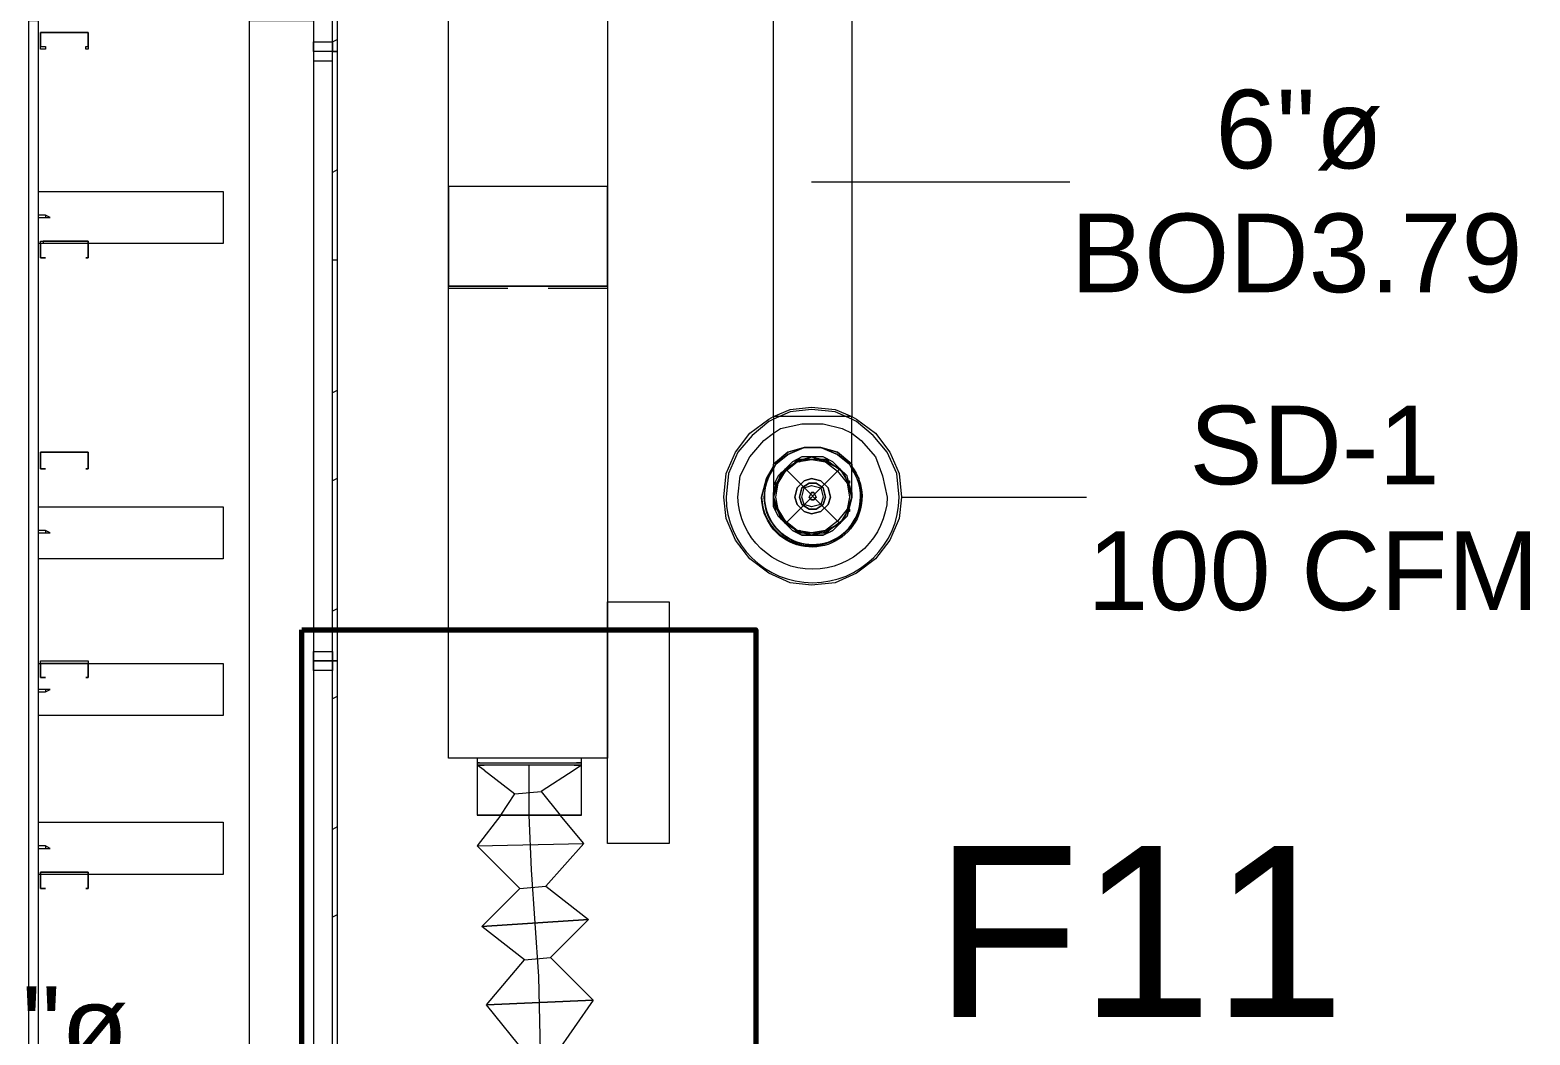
# Model space of a CAD drawing. Header units: metres. Extents: x -2 to 237, y -8 to 52.
# Drawn here: x 45.52 to 48.418, y 14.459 to 16.4 of the extents above; entities that cross this region are included whole.
import ezdxf

# ---------------------------------------------------------------- set-up
doc = ezdxf.new("R2010")
doc.units = ezdxf.units.M
doc.layers.add('HVAC - Ductos', color=5, linetype='Continuous', lineweight=0)
doc.layers.add('PDF_Text', color=7, linetype='Continuous', lineweight=0)
doc.layers.add('PDF_Geometry', color=7, linetype='Continuous', lineweight=0, true_color=0xaaaaaa)
doc.styles.add('PDF Arial-BoldMT-Identity-H', font='arial.ttf')
doc.styles.add('PDF Helvetica', font='')
doc.styles.get('PDF Helvetica').set_extended_font_data('Helvetica')

msp = doc.modelspace()

# ---------------------------------------------------------------- linework, layer by layer
at = {"layer": 'HVAC - Ductos', "lineweight": 0}
for points in [[(46.6358, 16.0975), (46.3288, 16.0975), (46.3288, 15.905), (46.3288, 21.174), (46.6358, 21.174), (46.6358, 15.905)], [(46.3288, 14.9933), (46.3288, 15.905), (46.6358, 15.905), (46.6358, 14.9933)], [(46.9565, 15.5615), (46.984, 15.5843), (47.016, 15.5935), (47.0481, 15.5935), (47.0802, 15.5843), (47.1077, 15.5615), (47.1077, 15.5569), (47.1077, 15.5615), (47.0802, 15.5843), (47.0481, 15.5935), (47.016, 15.5935), (46.984, 15.5843), (46.9565, 15.5615), (46.9565, 15.5569)], [(47.1031, 15.5615), (47.0802, 15.5798), (47.0481, 15.5935), (47.016, 15.5935), (46.984, 15.5798), (46.961, 15.5615), (46.9565, 15.5523), (46.961, 15.5615), (46.984, 15.5798), (47.016, 15.5935), (47.0481, 15.5935), (47.0802, 15.5798), (47.1031, 15.5615), (47.1077, 15.5523)], [(47.0985, 15.4744), (47.0802, 15.4515), (47.0572, 15.4332), (47.0298, 15.4286), (47.0023, 15.4332), (46.9794, 15.4515), (46.9656, 15.4744), (46.961, 15.4973), (46.9656, 15.5248), (46.9794, 15.5477), (47.0023, 15.5661), (47.0298, 15.5706), (47.0572, 15.5661), (47.0802, 15.5477), (47.0985, 15.5248), (47.1031, 15.4973)], [(46.9565, 15.5569), (46.9427, 15.5339), (46.9336, 15.4973), (46.9427, 15.5339)], [(47.0023, 15.5156), (46.9977, 15.4973), (47.0023, 15.5156), (47.016, 15.5294), (47.0298, 15.5339), (47.0481, 15.5294), (47.0618, 15.5156), (47.0664, 15.4973), (47.0618, 15.5156), (47.0481, 15.5294), (47.0298, 15.5339), (47.016, 15.5294)], [(46.9565, 15.4973), (46.9565, 15.5065), (46.9565, 15.4973), (46.9565, 15.479), (46.9656, 15.4607), (46.9794, 15.4469), (46.9932, 15.4332), (47.0114, 15.424), (47.0298, 15.424), (47.0527, 15.424), (47.071, 15.4332), (47.0848, 15.4469), (47.0985, 15.4607), (47.1031, 15.479), (47.1077, 15.4973), (47.1077, 15.5065), (47.1077, 15.4973), (47.1031, 15.479), (47.0985, 15.4607), (47.0848, 15.4469), (47.071, 15.4332), (47.0527, 15.424), (47.0298, 15.424), (47.0114, 15.424), (46.9932, 15.4332), (46.9794, 15.4469), (46.9656, 15.4607), (46.9565, 15.479)], [(47.0114, 15.5156), (47.0068, 15.4973), (47.0114, 15.5156), (47.0252, 15.5248), (47.039, 15.5248), (47.0527, 15.5156), (47.0572, 15.4973), (47.0527, 15.5156), (47.039, 15.5248), (47.0252, 15.5248)], [(47.0481, 15.4836), (47.0298, 15.479), (47.016, 15.4836), (47.0114, 15.4973), (47.016, 15.5156), (47.0298, 15.5202), (47.0481, 15.5156), (47.0527, 15.4973)], [(47.0298, 15.5065), (47.0252, 15.4973), (47.0298, 15.5065), (47.0344, 15.5065), (47.039, 15.4973), (47.0344, 15.5065)], [(47.0618, 15.4836), (47.0664, 15.4973), (47.0618, 15.4836), (47.0481, 15.4698), (47.0298, 15.4652), (47.016, 15.4698), (47.0023, 15.4836), (46.9977, 15.4973), (47.0023, 15.4836), (47.016, 15.4698), (47.0298, 15.4652), (47.0481, 15.4698)], [(47.0527, 15.4836), (47.0572, 15.4973), (47.0527, 15.4836), (47.039, 15.4744), (47.0252, 15.4744), (47.0114, 15.4836), (47.0068, 15.4973), (47.0114, 15.4836), (47.0252, 15.4744), (47.039, 15.4744)], [(47.0344, 15.4927), (47.039, 15.4973), (47.0344, 15.4927), (47.0298, 15.4927), (47.0252, 15.4973), (47.0298, 15.4927)], [(46.7549, 14.8284), (46.6358, 14.8284), (46.6358, 15.2957), (46.7549, 15.2957)], [(46.3838, 14.8834), (46.3883, 14.8834), (46.3975, 14.8834), (46.4112, 14.8834), (46.4342, 14.8834), (46.457, 14.8834), (46.4846, 14.8834), (46.5074, 14.8834), (46.535, 14.8834), (46.5533, 14.8834), (46.5716, 14.8834), (46.5808, 14.8834), (46.5854, 14.8834), (46.5808, 14.8834), (46.5716, 14.8834), (46.5533, 14.8834), (46.535, 14.8834), (46.5074, 14.8834), (46.4846, 14.8834), (46.457, 14.8834), (46.4342, 14.8834), (46.4112, 14.8834), (46.3975, 14.8834), (46.3883, 14.8834)]]:
    msp.add_lwpolyline(points, close=True, dxfattribs=at)
for points in [[(47.1077, 16.4915), (47.1077, 15.6531), (47.1031, 15.6531), (47.0985, 15.6531), (47.0848, 15.6531), (47.071, 15.6531), (47.0527, 15.6531), (47.0298, 15.6531), (47.0114, 15.6531), (46.9932, 15.6531), (46.9794, 15.6531), (46.9656, 15.6531), (46.9565, 15.6531), (46.9565, 16.4915)], [(47.0298, 16.1067), (47.5292, 16.1067)], [(46.6358, 15.905), (46.3288, 15.905)], [(46.4434, 15.9005), (46.3288, 15.9005)], [(46.6358, 15.9005), (46.5212, 15.9005)], [(47.1077, 15.4973), (47.1077, 15.5065), (47.1077, 15.5248), (47.1077, 15.5523), (47.1077, 15.5889), (47.1077, 15.6347), (47.1077, 15.6531), (47.1168, 15.6485), (47.1535, 15.621), (47.181, 15.5843), (47.1993, 15.5431), (47.2039, 15.4973), (47.1993, 15.4561), (47.181, 15.4148), (47.1535, 15.3782), (47.1168, 15.3507), (47.0756, 15.3324), (47.0298, 15.3278), (46.9886, 15.3324), (46.9473, 15.3507), (46.9106, 15.3782), (46.8832, 15.4148), (46.8648, 15.4561), (46.8603, 15.4973), (46.8648, 15.5431), (46.8832, 15.5843), (46.9106, 15.621), (46.9473, 15.6485), (46.9565, 15.6531), (46.9565, 15.6073), (46.9565, 15.5706), (46.9565, 15.5339), (46.9565, 15.5111), (46.9565, 15.5019)], [(46.9565, 15.6531), (46.9886, 15.6668), (47.0298, 15.6714), (47.0756, 15.6668), (47.1077, 15.6531)], [(47.1077, 15.6485), (47.0756, 15.6623), (47.0298, 15.6668), (46.9886, 15.6623), (46.9565, 15.6485)], [(47.1077, 15.6531), (47.1031, 15.6531), (47.0985, 15.6531), (47.0848, 15.6531), (47.071, 15.6531), (47.0527, 15.6531), (47.0298, 15.6531), (47.0114, 15.6531), (46.9932, 15.6531), (46.9794, 15.6531), (46.9656, 15.6531), (46.9565, 15.6531)], [(46.9565, 15.621), (46.9702, 15.6301), (47.0114, 15.6393), (47.0527, 15.6393), (47.0893, 15.6301), (47.1077, 15.621)], [(47.0572, 15.5706), (47.0618, 15.5706), (47.0618, 15.5661), (47.0848, 15.5523), (47.071, 15.5661), (47.0527, 15.5752), (47.0298, 15.5752), (47.0114, 15.5752), (46.9932, 15.5661), (46.9794, 15.5523), (46.9656, 15.5385), (46.9565, 15.5202), (46.9565, 15.5065)], [(47.1077, 15.5065), (47.1031, 15.5202), (47.1077, 15.4973), (47.1031, 15.479), (47.0939, 15.4607), (47.0848, 15.4469), (47.0664, 15.4378), (47.0527, 15.4286), (47.0298, 15.424), (47.0114, 15.4286), (46.9932, 15.4378), (46.9794, 15.4469), (46.9702, 15.4607), (46.961, 15.479), (46.9565, 15.4973), (46.961, 15.5202), (46.9702, 15.5385), (46.9794, 15.5523), (46.9932, 15.5615), (47.0114, 15.5706), (47.0298, 15.5752), (47.0527, 15.5706), (47.0664, 15.5615), (47.0848, 15.5523), (47.0939, 15.5385), (47.1031, 15.5202), (47.0985, 15.5385), (47.0848, 15.5523), (47.0985, 15.5294), (47.1031, 15.5294), (47.1031, 15.5248)], [(46.9656, 15.5294), (46.9794, 15.5523), (47.0023, 15.5661)], [(46.9977, 15.5661), (47.0023, 15.5706), (47.0068, 15.5706)], [(47.0068, 15.5661), (47.0298, 15.5752), (47.0572, 15.5661)], [(46.961, 15.4744), (46.9565, 15.4973), (46.961, 15.5248), (46.961, 15.5294)], [(46.961, 15.5294), (46.961, 15.5294)], [(47.0985, 15.5248), (47.1077, 15.4973), (47.0985, 15.4744)], [(46.9565, 15.5019), (46.9565, 15.4973)], [(47.2039, 15.4973), (47.5612, 15.4973)], [(46.961, 15.4698), (46.961, 15.4744)], [(47.0023, 15.4332), (46.9794, 15.4469), (46.9656, 15.4698)], [(47.0985, 15.4698), (47.0848, 15.4469), (47.0618, 15.4332)], [(47.1031, 15.4744), (47.1031, 15.4698), (47.0985, 15.4698)], [(47.0068, 15.4286), (47.0023, 15.4286), (46.9977, 15.4332)], [(47.0572, 15.4332), (47.0298, 15.424), (47.0068, 15.4332)], [(47.0618, 15.4332), (47.0618, 15.4286), (47.0572, 15.4286)], [(46.5854, 14.8834), (46.5854, 14.9933), (46.5808, 14.9933), (46.5716, 14.9933), (46.5533, 14.9933), (46.535, 14.9933), (46.5074, 14.9933), (46.4846, 14.9933), (46.457, 14.9933), (46.4342, 14.9933), (46.4112, 14.9933), (46.3975, 14.9933), (46.3883, 14.9933), (46.3838, 14.9933), (46.3838, 14.8834)], [(46.3883, 14.9842), (46.3838, 14.9842), (46.3838, 14.9796), (46.3883, 14.9796)], [(46.3838, 14.9842), (46.3883, 14.9842), (46.4067, 14.9842), (46.4342, 14.9842), (46.4662, 14.9842), (46.4983, 14.9842), (46.535, 14.9842), (46.5579, 14.9842), (46.5762, 14.9842), (46.5854, 14.9842)], [(46.5808, 14.9796), (46.5854, 14.9796), (46.5854, 14.9842), (46.5762, 14.9842)], [(46.3975, 14.9704), (46.3838, 14.9796), (46.3975, 14.9796)], [(46.5854, 14.9796), (46.5808, 14.9796), (46.5624, 14.9796), (46.535, 14.9796), (46.5029, 14.9796), (46.4662, 14.9796), (46.4342, 14.9796), (46.4067, 14.9796), (46.3883, 14.9796), (46.3838, 14.9796)], [(46.3975, 14.9704), (46.457, 14.9246)], [(46.5074, 14.3702), (46.5029, 14.5718), (46.4892, 14.778), (46.4846, 14.8834), (46.4846, 14.9796)], [(46.5716, 14.9704), (46.5074, 14.9292), (46.5441, 14.8834)], [(46.5716, 14.9796), (46.5854, 14.9796), (46.5716, 14.9704)], [(46.4296, 14.8834), (46.457, 14.9246), (46.5074, 14.9292)], [(46.4296, 14.8834), (46.3838, 14.8238), (46.5899, 14.8284), (46.5441, 14.8834)], [(46.4662, 14.7414), (46.3838, 14.8238), (46.5899, 14.8284), (46.5166, 14.746), (46.5991, 14.6818), (46.3929, 14.668), (46.4662, 14.7414), (46.5166, 14.746)], [(46.4754, 14.6039), (46.3929, 14.668), (46.5991, 14.6818), (46.5258, 14.6085), (46.6083, 14.526), (46.4021, 14.5169), (46.4754, 14.6039), (46.5258, 14.6085)], [(46.48, 14.4206), (46.4021, 14.5169), (46.6083, 14.526), (46.535, 14.4206), (46.48, 14.4206), (46.4067, 14.3702), (46.4067, 14.329), (46.4112, 14.329), (46.4204, 14.329), (46.4388, 14.329), (46.457, 14.329), (46.4846, 14.329), (46.5074, 14.329), (46.535, 14.329), (46.5579, 14.329), (46.5808, 14.329), (46.5945, 14.329), (46.6083, 14.329), (46.6083, 14.3702), (46.4067, 14.3702), (46.6083, 14.3702), (46.535, 14.4206)]]:
    msp.add_lwpolyline(points, dxfattribs=at)
for points in [[(46.9565, 15.6485), (46.9473, 15.6439), (46.9152, 15.6165), (46.8877, 15.5843), (46.8694, 15.5431), (46.8648, 15.4973, 0.986366), (47.1993, 15.4973), (47.1947, 15.5431), (47.1764, 15.5843), (47.1489, 15.6165), (47.1168, 15.6439), (47.1077, 15.6485)], [(47.1077, 15.621), (47.126, 15.6073), (47.1535, 15.5752), (47.1672, 15.5385), (47.1764, 15.4973, -0.96279), (46.8877, 15.4973), (46.8923, 15.5385), (46.9106, 15.5752), (46.9381, 15.6073), (46.9565, 15.621)]]:
    msp.add_lwpolyline(points, format="xyb", dxfattribs=at)
msp.add_lwpolyline([(46.9565, 15.5523), (46.9427, 15.5339), (46.9381, 15.4973, 1.352411), (47.1077, 15.5523), (47.1214, 15.5339), (47.126, 15.4973), (47.1214, 15.5339), (47.1077, 15.5569, -1.386716), (46.9336, 15.4973, 0.970531), (47.126, 15.4973, -1.352721)], format="xyb", close=True, dxfattribs=at)
at = {"layer": 'PDF_Geometry', "lineweight": 0}
for points in [[(46.1134, 16.3586), (46.1043, 16.3586), (46.1043, 17.5682), (46.1134, 17.5682)], [(45.5407, 16.3953), (45.5453, 16.3953), (45.6324, 16.3953), (45.6324, 16.3632), (45.6278, 16.3632), (45.6278, 16.3678), (45.6324, 16.3678), (45.6324, 16.3953), (45.5453, 16.3953), (45.5407, 16.3953), (45.5407, 16.3678), (45.5499, 16.3678), (45.5499, 16.3632), (45.5407, 16.3632)], [(46.1134, 15.1812), (46.1043, 15.1812), (46.1043, 16.3586), (46.1134, 16.3586)], [(45.5407, 15.9875), (45.5407, 15.9921), (45.5453, 15.9921), (45.6324, 15.9921), (45.6324, 15.9875), (45.6324, 15.9601), (45.6278, 15.9601), (45.6324, 15.9601), (45.6324, 15.9875), (45.6324, 15.9921), (45.5453, 15.9921), (45.5453, 15.9875), (45.5407, 15.9875), (45.5407, 15.9601)], [(45.5499, 15.9601), (45.5407, 15.9601)], [(45.5407, 15.5843), (45.5453, 15.5843), (45.6324, 15.5843), (45.6324, 15.5523), (45.6278, 15.5523), (45.6324, 15.5523), (45.6324, 15.5843), (45.5453, 15.5843), (45.5407, 15.5843), (45.5407, 15.5523)], [(45.5499, 15.5523), (45.5407, 15.5523)], [(46.0676, 15.1812), (46.0676, 15.1995), (46.1043, 15.1995), (46.1043, 15.1812)], [(45.5407, 15.1766), (45.5407, 15.1812), (45.5453, 15.1812), (45.6324, 15.1812), (45.6324, 15.1766), (45.6324, 15.1491), (45.6278, 15.1491), (45.6324, 15.1491), (45.6324, 15.1766), (45.5453, 15.1766), (45.5407, 15.1766), (45.5407, 15.1491)], [(46.0676, 15.1629), (46.0676, 15.1812), (46.1043, 15.1812), (46.1043, 15.1629)], [(46.1134, 13.9625), (46.1043, 13.9625), (46.1043, 15.1812), (46.1134, 15.1812)], [(45.5499, 15.1491), (45.5407, 15.1491)], [(45.5407, 14.7734), (45.5453, 14.7734), (45.6324, 14.7734), (45.6324, 14.7414), (45.6278, 14.7414), (45.6324, 14.7414), (45.6324, 14.7734), (45.5453, 14.7734), (45.5407, 14.7734), (45.5407, 14.7414)], [(45.5499, 14.7414), (45.5407, 14.7414)]]:
    msp.add_lwpolyline(points, close=True, dxfattribs=at)
for points in [[(45.5178, 12.6567), (45.5178, 16.4182), (45.5362, 16.4182), (45.5362, 12.6567)], [(45.9439, 12.6567), (45.9439, 16.4182), (46.0676, 16.4182), (46.0676, 12.6567)], [(45.6324, 16.3953), (45.6324, 16.3953)], [(45.6324, 16.3953), (45.6324, 16.3953)], [(46.1043, 16.377), (46.1043, 16.3586), (46.0676, 16.3586), (46.0676, 16.3403), (46.1043, 16.3403), (46.1043, 16.3586), (46.0676, 16.3586), (46.0676, 16.377), (46.1043, 16.377), (46.1134, 16.3816)], [(46.1043, 16.377), (46.1043, 16.377)], [(46.1134, 16.1296), (46.1043, 16.125)], [(45.5362, 16.0883), (45.8936, 16.0883), (45.8936, 15.9875), (45.6324, 15.9875), (45.5407, 15.9875), (45.5362, 15.9875)], [(45.5362, 16.0379), (45.5499, 16.0379), (45.5591, 16.0379), (45.5499, 16.0425), (45.5362, 16.0425)], [(45.5499, 16.0425), (45.5499, 16.0379)], [(45.5499, 15.9601), (45.5499, 15.9601)], [(45.6278, 15.9601), (45.6278, 15.9601)], [(46.1043, 15.9555), (46.1043, 15.9555)], [(46.1134, 15.9555), (46.1043, 15.9555)], [(46.1134, 15.7035), (46.1043, 15.6989)], [(45.6324, 15.5843), (45.6324, 15.5843)], [(45.6324, 15.5843), (45.6324, 15.5843)], [(45.5499, 15.5523), (45.5499, 15.5523)], [(45.6278, 15.5523), (45.6278, 15.5523)], [(46.1134, 15.5339), (46.1043, 15.5294)], [(46.1043, 15.5294), (46.1043, 15.5294)], [(45.5362, 15.479), (45.8936, 15.479), (45.8936, 15.3782), (45.5362, 15.3782)], [(45.5362, 15.4286), (45.5499, 15.4286), (45.5591, 15.4286), (45.5499, 15.4332), (45.5362, 15.4332)], [(45.5499, 15.4332), (45.5499, 15.4286)], [(46.1134, 15.282), (46.1043, 15.2774)], [(45.5362, 15.1766), (45.5407, 15.1766), (45.6324, 15.1766), (45.8936, 15.1766), (45.8936, 15.0758), (45.5362, 15.0758)], [(45.6324, 15.1766), (45.6324, 15.1766)], [(45.5499, 15.1491), (45.5499, 15.1491)], [(45.6278, 15.1491), (45.6278, 15.1491)], [(45.5362, 15.1216), (45.5499, 15.1216), (45.5591, 15.1262), (45.5499, 15.1262), (45.5362, 15.1262)], [(45.5499, 15.1262), (45.5499, 15.1216)], [(46.1134, 15.1125), (46.1043, 15.1079)], [(46.1043, 15.1079), (46.1043, 15.1079)], [(45.5362, 14.8696), (45.8936, 14.8696), (45.8936, 14.7688), (45.6324, 14.7688), (45.5407, 14.7688), (45.5362, 14.7688)], [(46.1134, 14.8605), (46.1043, 14.8559)], [(45.5362, 14.8192), (45.5499, 14.8192), (45.5591, 14.8192), (45.5499, 14.8238), (45.5362, 14.8238)], [(45.5499, 14.8238), (45.5499, 14.8192)], [(45.6324, 14.7734), (45.6324, 14.7734)], [(45.6324, 14.7734), (45.6324, 14.7734)], [(45.5499, 14.7414), (45.5499, 14.7414)], [(45.6278, 14.7414), (45.6278, 14.7414)], [(46.1134, 14.6909), (46.1043, 14.6864)], [(46.1043, 14.6864), (46.1043, 14.6864)]]:
    msp.add_lwpolyline(points, dxfattribs=at)
at = {"layer": 'PDF_Geometry', "color": 8, "lineweight": 0, "true_color": 0x808080}
msp.add_lwpolyline([(47.0939, 15.5431), (47.0572, 15.5706), (47.0068, 15.5706), (46.9702, 15.5431), (46.9565, 15.4973), (46.9702, 15.4561), (47.0068, 15.4286), (47.0572, 15.4286), (47.0939, 15.4561), (47.1077, 15.4973)], close=True, dxfattribs=at)
for points in [[(46.9794, 15.5523), (47.0848, 15.4469)], [(47.0848, 15.5523), (46.9794, 15.4469)]]:
    msp.add_lwpolyline(points, dxfattribs=at)
at = {"layer": 'PDF_Geometry', "color": 232, "lineweight": 70, "true_color": 0xe91e64}
msp.add_lwpolyline([(46.0455, 15.2414), (46.9225, 15.2414), (46.9225, 13.9071), (46.0455, 13.9071)], close=True, dxfattribs=at)

# ---------------------------------------------------------------- texts
at = {"layer": 'PDF_Text', "lineweight": 0, "char_height": 0.1519, "attachment_point": 4, "style": 'PDF Helvetica'}
for s, insert in [('6"ø', (47.8103, 16.2065)), ('BOD3.79', (47.5308, 15.9683)), ('SD-1', (47.7599, 15.5972)), ('100 CFM', (47.5629, 15.3543)), ('8"ø', (45.3866, 14.4746))]:
    msp.add_mtext(s, dxfattribs=dict(at, insert=insert))
at = {"layer": 'PDF_Text', "color": 232, "lineweight": 70, "true_color": 0xe91e64, "insert": (47.2667, 14.6587), "char_height": 0.32989, "attachment_point": 4, "style": 'PDF Arial-BoldMT-Identity-H'}
msp.add_mtext('F11', dxfattribs=at)

doc.saveas('drawing.dxf')
